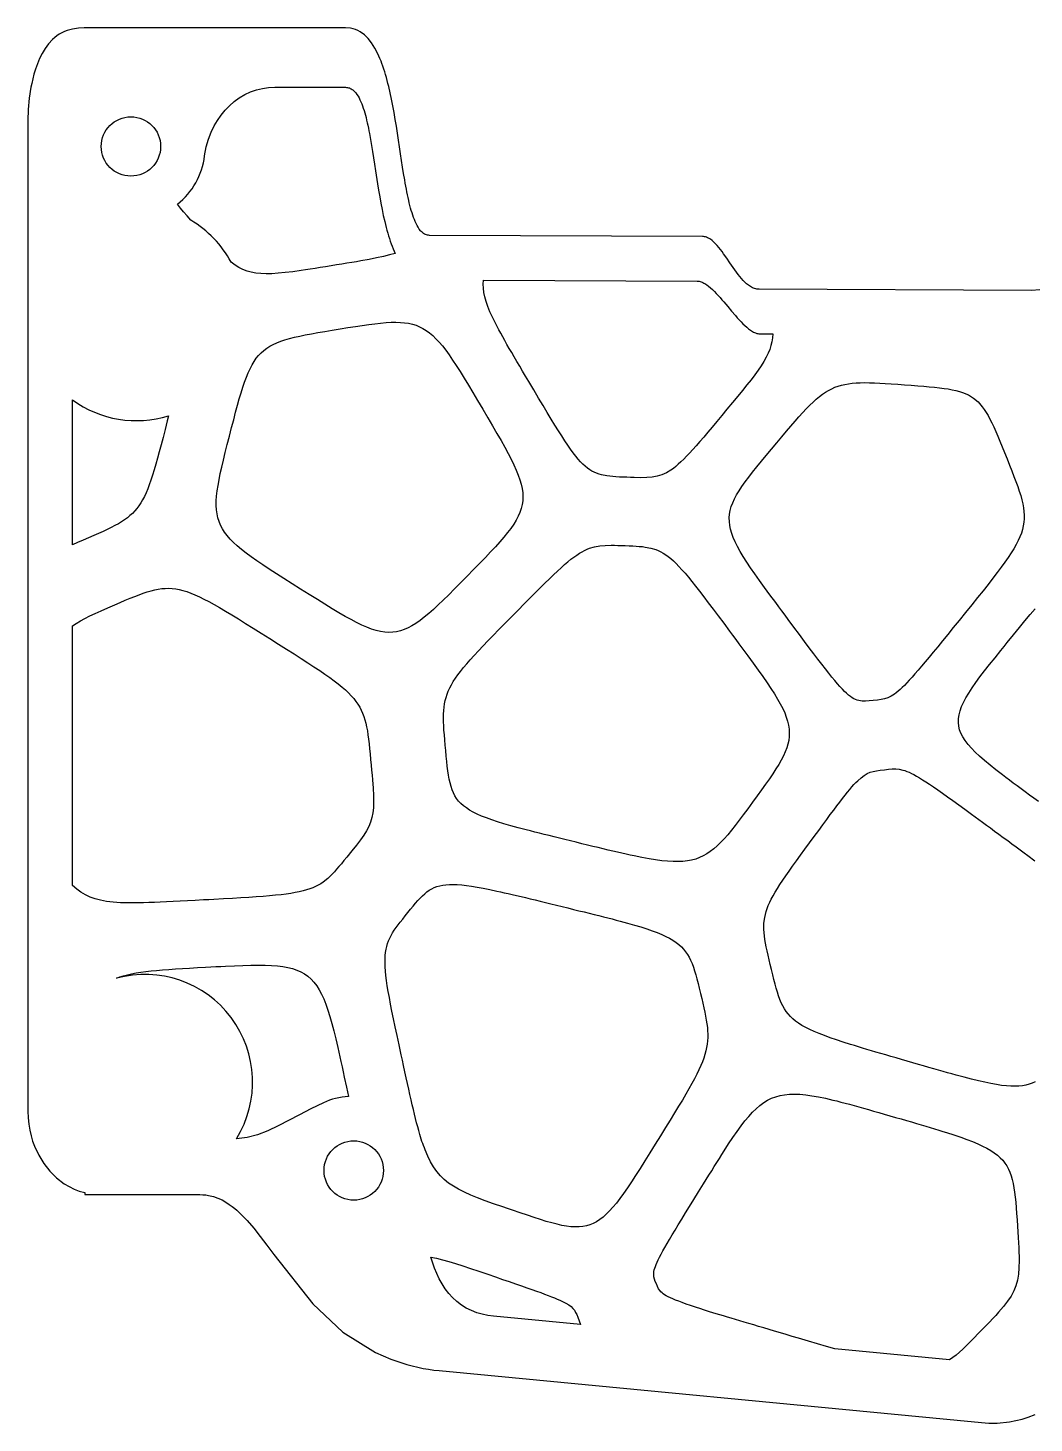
# Model space of a CAD drawing. Header units: millimetres. Extents: x 294 to 422, y 72 to 199.
# Drawn here: x 294 to 361.8, y 72 to 166 of the extents above; entities that cross this region are included whole.
import ezdxf

# ---------------------------------------------------------------- set-up
doc = ezdxf.new("R2010")
doc.units = ezdxf.units.MM
doc.header["$MEASUREMENT"] = 0

msp = doc.modelspace()

# ---------------------------------------------------------------- linework, layer by layer
for points in [[(362.192, 148.344), (361.634, 148.294), (343.29, 148.372), (343.211, 148.376), (343.134, 148.386), (343.058, 148.402), (342.984, 148.423), (342.91, 148.449), (342.838, 148.481), (342.699, 148.557), (342.567, 148.646), (342.444, 148.745), (342.325, 148.854), (342.208, 148.973), (342.093, 149.101), (341.979, 149.237), (341.868, 149.379), (341.758, 149.526), (341.54, 149.831), (341.325, 150.146), (341.111, 150.461), (340.897, 150.767), (340.79, 150.914), (340.682, 151.056), (340.574, 151.192), (340.465, 151.321), (340.353, 151.442), (340.24, 151.553), (340.124, 151.653), (340.006, 151.741), (339.881, 151.816), (339.816, 151.848), (339.748, 151.875), (339.679, 151.897), (339.609, 151.914), (339.538, 151.924), (339.466, 151.927), (321.092, 152.005), (321.02, 152.009), (320.95, 152.02), (320.881, 152.039), (320.814, 152.066), (320.754, 152.097), (320.696, 152.134), (320.641, 152.175), (320.589, 152.22), (320.539, 152.268), (320.492, 152.32), (320.406, 152.431), (320.328, 152.547), (320.259, 152.667), (320.193, 152.795), (320.131, 152.93), (320.072, 153.071), (320.016, 153.218), (319.963, 153.37), (319.913, 153.526), (319.865, 153.684), (319.82, 153.846), (319.775, 154.013), (319.732, 154.186), (319.69, 154.364), (319.649, 154.547), (319.609, 154.735), (319.57, 154.927), (319.531, 155.124), (319.494, 155.325), (319.457, 155.529), (319.42, 155.737), (319.349, 156.163), (319.279, 156.6), (319.21, 157.046), (319.141, 157.501), (319.072, 157.961), (319.002, 158.425), (318.858, 159.355), (318.782, 159.817), (318.704, 160.274), (318.621, 160.725), (318.535, 161.168), (318.443, 161.602), (318.346, 162.024), (318.296, 162.231), (318.243, 162.434), (318.189, 162.634), (318.133, 162.83), (318.076, 163.022), (318.016, 163.21), (317.954, 163.394), (317.891, 163.572), (317.825, 163.747), (317.757, 163.916), (317.687, 164.079), (317.614, 164.238), (317.412, 164.624), (317.194, 164.966), (316.959, 165.262), (316.705, 165.509), (316.423, 165.711), (316.27, 165.793), (316.11, 165.861), (315.944, 165.914), (315.776, 165.951), (315.431, 165.979), (297.834, 165.979), (297.445, 165.961), (297.062, 165.904), (296.688, 165.801), (296.506, 165.73), (296.331, 165.647), (296.164, 165.553), (296.004, 165.446), (295.851, 165.329), (295.706, 165.2), (295.44, 164.914), (295.208, 164.599), (295.007, 164.264), (294.834, 163.915), (294.686, 163.559), (294.562, 163.206), (294.458, 162.863), (294.374, 162.538), (294.306, 162.241), (294.254, 161.979), (294.14, 161.238), (294.072, 160.493), (294.048, 159.744), (294.048, 93.019), (294.063, 92.561), (294.105, 92.132), (294.171, 91.729), (294.259, 91.352), (294.365, 90.998), (294.487, 90.667), (294.774, 90.05), (295.123, 89.481), (295.527, 88.966), (295.981, 88.514), (296.488, 88.128), (297.155, 87.767), (297.509, 87.633), (297.878, 87.529), (297.877, 87.402), (305.392, 87.402), (305.619, 87.398), (305.829, 87.387), (306.024, 87.368), (306.205, 87.342), (306.536, 87.267), (306.838, 87.164), (307.12, 87.034), (307.379, 86.889), (307.611, 86.737), (307.813, 86.589), (307.98, 86.455), (308.11, 86.344), (308.344, 86.128), (308.574, 85.898), (308.802, 85.655), (309.252, 85.133), (309.699, 84.572), (310.146, 83.981), (310.6, 83.367), (313.226, 80.045), (315.252, 78.137), (317.454, 76.749), (318.491, 76.3), (319.565, 75.947), (320.666, 75.692), (321.026, 75.63), (321.388, 75.579), (321.752, 75.539), (358.261, 72.035), (358.766, 72.004), (359.323, 72.008), (360.151, 72.089), (360.577, 72.169), (360.996, 72.273), (361.409, 72.401), (361.881, 72.578)], [(362.093, 113.868), (361.795, 114.087), (361.497, 114.306), (361.209, 114.518), (360.93, 114.724), (360.66, 114.923), (360.4, 115.117), (360.149, 115.304), (359.907, 115.487), (359.674, 115.664), (359.236, 116.003), (358.834, 116.323), (358.468, 116.628), (358.137, 116.918), (357.841, 117.196), (357.581, 117.463), (357.354, 117.722), (357.162, 117.974), (357.004, 118.222), (356.88, 118.466), (356.788, 118.71), (356.73, 118.954), (356.703, 119.202), (356.71, 119.454), (356.748, 119.713), (356.817, 119.981), (356.918, 120.26), (357.05, 120.551), (357.212, 120.856), (357.404, 121.178), (357.627, 121.518), (357.879, 121.878), (358.16, 122.261), (358.47, 122.667), (358.809, 123.1), (359.175, 123.56), (359.57, 124.05), (359.778, 124.307), (359.993, 124.572), (360.415, 125.094), (360.813, 125.583), (361.186, 126.04), (361.539, 126.465), (361.871, 126.86)], [(361.871, 94.998), (361.674, 94.905), (361.468, 94.829), (361.251, 94.769), (361.021, 94.726), (360.777, 94.7), (360.516, 94.689), (360.236, 94.695), (359.936, 94.717), (359.613, 94.754), (359.266, 94.807), (358.892, 94.876), (358.49, 94.96), (358.057, 95.059), (357.591, 95.173), (357.092, 95.303), (356.828, 95.373), (356.556, 95.447), (356.273, 95.524), (355.981, 95.605), (355.679, 95.69), (355.366, 95.778), (355.043, 95.87), (354.709, 95.966), (354.364, 96.065), (354.008, 96.167), (353.64, 96.273), (353.261, 96.383), (352.881, 96.493), (352.513, 96.599), (352.157, 96.702), (351.812, 96.802), (351.479, 96.899), (351.156, 96.994), (350.844, 97.085), (350.543, 97.174), (350.252, 97.261), (349.972, 97.346), (349.701, 97.429), (349.44, 97.509), (348.947, 97.665), (348.49, 97.816), (348.068, 97.961), (347.679, 98.102), (347.321, 98.241), (346.994, 98.378), (346.694, 98.515), (346.421, 98.653), (346.173, 98.793), (345.948, 98.935), (345.744, 99.082), (345.56, 99.234), (345.394, 99.393), (345.244, 99.559), (345.109, 99.733), (344.988, 99.918), (344.877, 100.113), (344.777, 100.321), (344.684, 100.541), (344.598, 100.776), (344.516, 101.027), (344.438, 101.294), (344.361, 101.578), (344.283, 101.882), (344.204, 102.205), (344.12, 102.55), (344.037, 102.894), (343.96, 103.218), (343.89, 103.523), (343.826, 103.81), (343.769, 104.082), (343.72, 104.339), (343.679, 104.583), (343.647, 104.816), (343.61, 105.254), (343.614, 105.666), (343.661, 106.064), (343.756, 106.461), (343.903, 106.869), (343.997, 107.081), (344.105, 107.3), (344.227, 107.529), (344.365, 107.768), (344.519, 108.02), (344.689, 108.285), (344.875, 108.565), (345.079, 108.863), (345.3, 109.179), (345.539, 109.514), (345.797, 109.872), (346.073, 110.252), (346.369, 110.657), (346.685, 111.089), (347.001, 111.52), (347.298, 111.925), (347.576, 112.303), (347.836, 112.656), (348.08, 112.986), (348.308, 113.291), (348.521, 113.575), (348.72, 113.837), (348.907, 114.078), (349.081, 114.299), (349.244, 114.502), (349.396, 114.687), (349.54, 114.855), (349.675, 115.007), (349.802, 115.143), (349.923, 115.266), (350.149, 115.471), (350.36, 115.63), (350.563, 115.75), (350.765, 115.838), (350.975, 115.902), (351.199, 115.948), (351.444, 115.984), (351.719, 116.016), (351.994, 116.047), (352.245, 116.066), (352.483, 116.068), (352.719, 116.046), (352.966, 115.993), (353.097, 115.953), (353.235, 115.902), (353.382, 115.841), (353.538, 115.767), (353.706, 115.681), (353.887, 115.581), (354.082, 115.467), (354.293, 115.337), (354.521, 115.191), (354.768, 115.029), (355.035, 114.849), (355.324, 114.65), (355.636, 114.431), (355.973, 114.193), (356.336, 113.933), (356.726, 113.651), (357.145, 113.347), (357.595, 113.019), (358.077, 112.666), (358.33, 112.481), (358.592, 112.289), (358.863, 112.09), (359.142, 111.885), (359.431, 111.673), (359.728, 111.454), (360.026, 111.235), (360.315, 111.023), (360.594, 110.817), (360.864, 110.618), (361.126, 110.425), (361.379, 110.239), (361.859, 109.882)]]:
    msp.add_lwpolyline(points)
for points in [[(318.776, 150.791), (318.399, 150.683), (317.984, 150.58), (317.526, 150.481), (317.022, 150.383), (316.467, 150.283), (316.17, 150.232), (315.858, 150.179), (315.532, 150.126), (315.191, 150.07), (314.834, 150.012), (314.461, 149.952), (314.086, 149.892), (313.726, 149.834), (313.383, 149.78), (313.055, 149.728), (312.741, 149.68), (312.441, 149.635), (311.881, 149.557), (311.371, 149.495), (310.905, 149.449), (310.48, 149.422), (310.091, 149.414), (309.733, 149.427), (309.402, 149.462), (309.093, 149.52), (308.802, 149.602), (308.525, 149.71), (308.257, 149.844), (307.994, 150.007), (307.731, 150.199, 0.13758), (305.018, 153.022), (304.764, 153.313), (304.53, 153.587), (304.315, 153.848), (304.121, 154.099, 0.19405), (305.946, 157.363), (306.052, 157.963), (306.202, 158.496), (306.384, 158.967), (306.588, 159.38), (306.806, 159.75), (307.052, 160.101), (307.324, 160.433), (307.621, 160.741), (307.942, 161.022), (308.285, 161.273), (308.648, 161.489), (309.031, 161.669), (309.432, 161.808), (309.841, 161.905), (310.258, 161.961), (310.681, 161.979), (315.431, 161.979), (315.498, 161.976), (315.564, 161.968), (315.629, 161.953), (315.693, 161.933), (315.756, 161.907), (315.816, 161.876), (315.873, 161.84), (315.927, 161.8), (315.979, 161.757), (316.029, 161.71), (316.121, 161.608), (316.204, 161.497), (316.279, 161.382), (316.346, 161.263), (316.41, 161.136), (316.471, 161.003), (316.528, 160.864), (316.583, 160.719), (316.634, 160.57), (316.683, 160.418), (316.73, 160.262), (316.774, 160.103), (316.817, 159.939), (316.859, 159.77), (316.899, 159.596), (316.939, 159.417), (316.977, 159.235), (317.015, 159.048), (317.052, 158.857), (317.123, 158.465), (317.192, 158.061), (317.259, 157.647), (317.325, 157.223), (317.391, 156.793), (317.457, 156.358), (317.592, 155.481), (317.663, 155.044), (317.736, 154.609), (317.813, 154.18), (317.894, 153.757), (317.98, 153.341), (318.072, 152.936), (318.169, 152.541), (318.221, 152.348), (318.274, 152.159), (318.329, 151.974), (318.386, 151.792), (318.446, 151.614), (318.507, 151.44), (318.571, 151.271), (318.637, 151.106), (318.705, 150.946)], [(297.048, 140.931, 0.239149), (303.521, 139.86), (303.43, 139.506), (303.284, 138.935), (303.147, 138.4), (303.017, 137.899), (302.893, 137.43), (302.774, 136.992), (302.66, 136.583), (302.549, 136.202), (302.44, 135.848), (302.332, 135.519), (302.224, 135.213), (302.115, 134.93), (302.004, 134.667), (301.89, 134.423), (301.772, 134.197), (301.649, 133.987), (301.52, 133.792), (301.383, 133.61), (301.238, 133.44), (301.084, 133.281), (300.92, 133.13), (300.744, 132.986), (300.556, 132.849), (300.355, 132.716), (300.139, 132.585), (299.908, 132.457), (299.66, 132.328), (299.394, 132.198), (299.11, 132.065), (298.807, 131.927), (298.482, 131.784), (298.136, 131.634), (297.767, 131.474), (297.397, 131.314), (297.048, 131.165)], [(320.792, 90.401, 0.030866), (320.585, 90.982), (320.44, 91.451), (320.368, 91.702), (320.296, 91.963), (320.224, 92.236), (320.151, 92.521), (320.078, 92.818), (320.004, 93.127), (319.928, 93.449), (319.851, 93.785), (319.772, 94.134), (319.691, 94.497), (319.608, 94.875), (319.522, 95.267), (319.433, 95.674), (319.341, 96.096), (319.262, 96.458), (319.186, 96.808), (319.112, 97.147), (319.041, 97.476), (318.973, 97.794), (318.907, 98.101), (318.782, 98.687), (318.668, 99.233), (318.564, 99.744), (318.47, 100.22), (318.387, 100.663), (318.314, 101.075), (318.251, 101.459), (318.199, 101.815), (318.158, 102.146), (318.127, 102.454), (318.107, 102.741), (318.098, 103.008), (318.099, 103.257), (318.112, 103.491), (318.135, 103.711), (318.169, 103.919), (318.214, 104.116), (318.271, 104.306), (318.338, 104.489), (318.417, 104.668), (318.506, 104.844), (318.607, 105.02), (318.72, 105.197), (318.844, 105.376), (318.979, 105.561), (319.125, 105.753), (319.284, 105.954), (319.454, 106.165), (319.635, 106.389), (319.817, 106.612), (319.989, 106.821), (320.153, 107.016), (320.311, 107.197), (320.465, 107.363), (320.617, 107.516), (320.769, 107.654), (320.922, 107.779), (321.078, 107.889), (321.24, 107.986), (321.41, 108.07), (321.588, 108.14), (321.778, 108.196), (321.981, 108.239), (322.199, 108.268), (322.433, 108.284), (322.686, 108.287), (322.96, 108.277), (323.257, 108.254), (323.578, 108.217), (323.925, 108.168), (324.3, 108.106), (324.706, 108.031), (325.144, 107.944), (325.616, 107.843), (325.865, 107.789), (326.123, 107.731), (326.391, 107.67), (326.668, 107.606), (326.956, 107.538), (327.253, 107.468), (327.561, 107.395), (327.88, 107.318), (328.209, 107.238), (328.55, 107.156), (328.902, 107.07), (329.265, 106.981), (329.641, 106.89), (330.028, 106.795), (330.415, 106.7), (330.791, 106.608), (331.154, 106.519), (331.506, 106.433), (331.846, 106.348), (332.175, 106.267), (332.493, 106.187), (332.801, 106.11), (333.097, 106.034), (333.383, 105.96), (333.66, 105.888), (333.926, 105.818), (334.429, 105.681), (334.895, 105.549), (335.326, 105.42), (335.722, 105.293), (336.087, 105.168), (336.421, 105.043), (336.726, 104.917), (337.005, 104.789), (337.258, 104.659), (337.487, 104.524), (337.695, 104.385), (337.882, 104.239), (338.051, 104.086), (338.202, 103.924), (338.339, 103.753), (338.463, 103.572), (338.575, 103.379), (338.676, 103.174), (338.77, 102.955), (338.857, 102.721), (338.939, 102.472), (339.017, 102.206), (339.095, 101.921), (339.172, 101.618), (339.252, 101.295), (339.335, 100.95), (339.418, 100.605), (339.495, 100.281), (339.565, 99.975), (339.629, 99.686), (339.685, 99.412), (339.732, 99.15), (339.771, 98.9), (339.801, 98.659), (339.821, 98.425), (339.831, 98.196), (339.829, 97.971), (339.817, 97.748), (339.792, 97.525), (339.754, 97.3), (339.704, 97.071), (339.639, 96.836), (339.561, 96.593), (339.467, 96.342), (339.358, 96.079), (339.233, 95.802), (339.092, 95.511), (338.934, 95.203), (338.758, 94.876), (338.564, 94.529), (338.351, 94.159), (338.118, 93.765), (337.866, 93.344), (337.594, 92.896), (337.3, 92.417), (336.985, 91.907), (336.648, 91.363), (336.289, 90.784), (335.929, 90.205), (335.59, 89.663), (335.272, 89.156), (334.971, 88.684), (334.686, 88.246), (334.416, 87.842), (334.158, 87.469), (333.911, 87.129), (333.674, 86.819), (333.444, 86.54), (333.219, 86.29), (332.998, 86.068), (332.78, 85.873), (332.561, 85.706), (332.342, 85.564), (332.119, 85.447), (331.891, 85.355), (331.657, 85.286), (331.414, 85.24), (331.161, 85.216), (330.895, 85.213), (330.617, 85.23), (330.322, 85.267), (330.011, 85.322), (329.68, 85.395), (329.329, 85.485), (328.955, 85.592), (328.557, 85.713), (328.133, 85.849), (327.681, 85.999), (327.2, 86.162), (326.687, 86.337), (326.347, 86.453), (326.021, 86.565), (325.408, 86.778), (324.847, 86.979), (324.333, 87.173), (323.864, 87.364), (323.437, 87.555), (323.048, 87.752), (322.696, 87.957), (322.375, 88.175), (322.085, 88.41), (321.821, 88.666), (321.58, 88.947), (321.36, 89.257), (321.157, 89.6), (320.969, 89.98)], [(313.947, 93.584), (313.102, 93.182), (312.327, 92.778), (310.898, 92.02), (310.2, 91.692), (309.505, 91.426), (308.804, 91.242), (308.093, 91.159, 0.681318), (300.015, 101.968), (300.246, 102.054), (300.493, 102.132), (300.755, 102.202), (301.035, 102.265), (301.333, 102.321), (301.649, 102.372), (301.984, 102.418), (302.34, 102.46), (302.717, 102.497), (303.115, 102.532), (303.536, 102.564), (303.98, 102.595), (304.448, 102.624), (304.94, 102.653), (305.459, 102.682), (306.004, 102.712), (306.357, 102.731), (306.698, 102.75), (307.03, 102.768), (307.35, 102.784), (307.96, 102.813), (308.531, 102.835), (309.063, 102.85), (309.56, 102.855), (310.022, 102.849), (310.451, 102.832), (310.849, 102.801), (311.217, 102.756), (311.558, 102.694), (311.873, 102.616), (312.163, 102.518), (312.432, 102.4), (312.679, 102.261), (312.907, 102.1), (313.118, 101.913), (313.313, 101.702), (313.494, 101.463), (313.663, 101.197), (313.821, 100.9), (313.97, 100.573), (314.112, 100.213), (314.249, 99.82), (314.382, 99.392), (314.513, 98.927), (314.644, 98.425), (314.776, 97.883), (314.912, 97.301), (314.981, 96.994), (315.052, 96.677), (315.125, 96.349), (315.199, 96.01), (315.275, 95.66), (315.354, 95.299), (315.499, 94.633), (315.634, 94.006, 0.087636)]]:
    msp.add_lwpolyline(points, format="xyb", close=True)
for points in [[(344.214, 145.368), (344.193, 145.104), (344.151, 144.844), (344.086, 144.584), (343.999, 144.324), (343.89, 144.061), (343.758, 143.792), (343.602, 143.515), (343.424, 143.228), (343.221, 142.929), (342.995, 142.614), (342.745, 142.283), (342.47, 141.933), (342.171, 141.561), (341.847, 141.165), (341.498, 140.743), (341.123, 140.292), (340.768, 139.865), (340.435, 139.465), (340.122, 139.091), (339.828, 138.742), (339.553, 138.417), (339.294, 138.116), (339.05, 137.837), (338.821, 137.579), (338.604, 137.342), (338.4, 137.126), (338.206, 136.928), (338.021, 136.749), (337.844, 136.587), (337.675, 136.441), (337.51, 136.312), (337.35, 136.197), (337.039, 136.009), (336.73, 135.871), (336.413, 135.776), (336.08, 135.717), (335.719, 135.687), (335.322, 135.68), (334.877, 135.689), (334.635, 135.698), (334.376, 135.708), (334.118, 135.718), (333.875, 135.729), (333.647, 135.742), (333.431, 135.757), (333.227, 135.777), (333.034, 135.801), (332.675, 135.872), (332.506, 135.919), (332.344, 135.977), (332.185, 136.046), (332.03, 136.127), (331.878, 136.222), (331.726, 136.331), (331.573, 136.457), (331.42, 136.599), (331.263, 136.76), (331.103, 136.94), (330.938, 137.141), (330.766, 137.364), (330.587, 137.609), (330.399, 137.879), (330.201, 138.174), (329.992, 138.496), (329.77, 138.845), (329.535, 139.224), (329.285, 139.632), (329.019, 140.072), (328.736, 140.544), (328.434, 141.05), (328.113, 141.591), (327.771, 142.168), (327.56, 142.523), (327.357, 142.866), (327.163, 143.195), (326.976, 143.512), (326.797, 143.816), (326.626, 144.109), (326.463, 144.391), (326.308, 144.661), (326.16, 144.922), (326.02, 145.172), (325.887, 145.413), (325.762, 145.644), (325.534, 146.081), (325.335, 146.487), (325.164, 146.864), (325.022, 147.216), (324.907, 147.546), (324.818, 147.858), (324.757, 148.155), (324.721, 148.44), (324.711, 148.717), (324.726, 148.989), (339.113, 148.929), (339.181, 148.925), (339.247, 148.916), (339.313, 148.9), (339.378, 148.88), (339.442, 148.856), (339.506, 148.827), (339.57, 148.794), (339.633, 148.758), (339.697, 148.717), (339.76, 148.674), (339.887, 148.578), (340.015, 148.471), (340.143, 148.354), (340.272, 148.227), (340.401, 148.094), (340.529, 147.956), (340.657, 147.813), (340.785, 147.666), (340.913, 147.517), (341.171, 147.211), (341.428, 146.904), (341.686, 146.603), (341.814, 146.458), (341.942, 146.317), (342.069, 146.181), (342.197, 146.052), (342.324, 145.929), (342.452, 145.814), (342.58, 145.71), (342.707, 145.616), (342.84, 145.532), (342.909, 145.494), (342.979, 145.459), (343.051, 145.43), (343.125, 145.405), (343.2, 145.385), (343.277, 145.373)], [(307.621, 138.483), (307.767, 139.054), (307.905, 139.589), (308.036, 140.09), (308.162, 140.558), (308.284, 140.994), (308.403, 141.401), (308.521, 141.778), (308.639, 142.128), (308.759, 142.452), (308.882, 142.751), (309.009, 143.026), (309.141, 143.279), (309.281, 143.511), (309.428, 143.724), (309.586, 143.918), (309.755, 144.095), (309.936, 144.257), (310.13, 144.404), (310.34, 144.538), (310.567, 144.661), (310.811, 144.773), (311.075, 144.877), (311.359, 144.972), (311.665, 145.061), (311.994, 145.146), (312.348, 145.226), (312.729, 145.304), (313.136, 145.381), (313.573, 145.458), (314.039, 145.537), (314.537, 145.618), (315.068, 145.704), (315.599, 145.789), (316.098, 145.868), (316.566, 145.939), (317.004, 146.002), (317.416, 146.056), (317.802, 146.098), (318.165, 146.13), (318.505, 146.149), (318.826, 146.154), (319.128, 146.146), (319.413, 146.121), (319.684, 146.081), (319.941, 146.023), (320.187, 145.946), (320.424, 145.85), (320.652, 145.734), (320.875, 145.597), (321.093, 145.437), (321.308, 145.253), (321.523, 145.046), (321.739, 144.813), (321.957, 144.554), (322.18, 144.267), (322.409, 143.952), (322.646, 143.608), (322.893, 143.234), (323.151, 142.828), (323.422, 142.391), (323.709, 141.92), (324.012, 141.414), (324.334, 140.874), (324.676, 140.297), (325.018, 139.72), (325.338, 139.178), (325.635, 138.67), (325.91, 138.192), (326.161, 137.743), (326.39, 137.322), (326.595, 136.925), (326.777, 136.55), (326.936, 136.197), (327.071, 135.862), (327.181, 135.544), (327.268, 135.24), (327.33, 134.949), (327.367, 134.669), (327.38, 134.396), (327.368, 134.13), (327.331, 133.868), (327.268, 133.609), (327.18, 133.349), (327.066, 133.088), (326.927, 132.822), (326.761, 132.551), (326.569, 132.271), (326.35, 131.982), (326.105, 131.68), (325.833, 131.364), (325.533, 131.031), (325.207, 130.68), (324.853, 130.309), (324.471, 129.915), (324.062, 129.496), (323.624, 129.051), (323.187, 128.606), (322.775, 128.19), (322.388, 127.802), (322.022, 127.442), (321.677, 127.11), (321.349, 126.807), (321.038, 126.531), (320.74, 126.282), (320.454, 126.061), (320.178, 125.867), (319.91, 125.701), (319.647, 125.561), (319.388, 125.448), (319.13, 125.362), (318.872, 125.302), (318.611, 125.268), (318.345, 125.261), (318.073, 125.28), (317.792, 125.324), (317.501, 125.394), (317.196, 125.49), (316.877, 125.61), (316.541, 125.757), (316.185, 125.928), (315.809, 126.124), (315.41, 126.344), (314.985, 126.59), (314.533, 126.859), (314.052, 127.153), (313.54, 127.471), (312.994, 127.813), (312.413, 128.178), (311.832, 128.544), (311.287, 128.889), (310.779, 129.213), (310.305, 129.52), (309.865, 129.81), (309.458, 130.086), (309.084, 130.35), (308.741, 130.604), (308.428, 130.849), (308.145, 131.088), (307.89, 131.321), (307.663, 131.552), (307.464, 131.782), (307.29, 132.013), (307.142, 132.247), (307.017, 132.486), (306.917, 132.731), (306.838, 132.985), (306.782, 133.249), (306.746, 133.525), (306.73, 133.815), (306.734, 134.122), (306.755, 134.446), (306.794, 134.79), (306.849, 135.156), (306.92, 135.546), (307.005, 135.96), (307.104, 136.403), (307.216, 136.874), (307.34, 137.377), (307.476, 137.913)], [(359.979, 136.956), (360.147, 136.536), (360.304, 136.142), (360.449, 135.77), (360.582, 135.42), (360.701, 135.09), (360.808, 134.777), (360.9, 134.48), (360.978, 134.196), (361.041, 133.925), (361.089, 133.663), (361.12, 133.41), (361.135, 133.162), (361.133, 132.919), (361.114, 132.679), (361.076, 132.439), (361.02, 132.197), (360.945, 131.952), (360.85, 131.702), (360.735, 131.445), (360.6, 131.179), (360.443, 130.902), (360.265, 130.612), (360.065, 130.308), (359.842, 129.987), (359.596, 129.647), (359.326, 129.288), (359.032, 128.905), (358.714, 128.499), (358.37, 128.067), (358, 127.606), (357.605, 127.116), (357.182, 126.594), (356.76, 126.073), (356.363, 125.583), (355.992, 125.126), (355.644, 124.698), (355.319, 124.3), (355.016, 123.931), (354.733, 123.588), (354.469, 123.271), (354.223, 122.98), (353.995, 122.712), (353.782, 122.467), (353.585, 122.244), (353.4, 122.041), (353.229, 121.858), (353.068, 121.694), (352.918, 121.547), (352.777, 121.416), (352.644, 121.3), (352.517, 121.199), (352.397, 121.11), (352.28, 121.034), (352.168, 120.968), (351.948, 120.865), (351.727, 120.793), (351.498, 120.742), (351.25, 120.705), (350.975, 120.672), (350.701, 120.642), (350.453, 120.624), (350.224, 120.629), (350.004, 120.665), (349.895, 120.697), (349.785, 120.74), (349.673, 120.795), (349.557, 120.863), (349.437, 120.946), (349.311, 121.044), (349.179, 121.159), (349.039, 121.291), (348.89, 121.442), (348.731, 121.613), (348.561, 121.804), (348.379, 122.018), (348.183, 122.255), (347.972, 122.516), (347.746, 122.803), (347.503, 123.116), (347.243, 123.456), (346.963, 123.825), (346.662, 124.224), (346.341, 124.654), (345.997, 125.116), (345.63, 125.611), (345.238, 126.14), (345.032, 126.418), (344.82, 126.705), (344.607, 126.991), (344.402, 127.269), (344.011, 127.799), (343.646, 128.297), (343.309, 128.764), (342.997, 129.203), (342.712, 129.616), (342.454, 130.004), (342.221, 130.37), (342.014, 130.715), (341.833, 131.042), (341.678, 131.352), (341.548, 131.648), (341.444, 131.931), (341.365, 132.205), (341.311, 132.469), (341.282, 132.727), (341.279, 132.981), (341.3, 133.233), (341.345, 133.483), (341.415, 133.736), (341.51, 133.992), (341.629, 134.253), (341.772, 134.522), (341.939, 134.801), (342.13, 135.091), (342.344, 135.395), (342.583, 135.714), (342.845, 136.051), (343.13, 136.407), (343.439, 136.785), (343.77, 137.186), (344.125, 137.613), (344.48, 138.039), (344.814, 138.439), (345.128, 138.813), (345.424, 139.162), (345.704, 139.487), (345.969, 139.788), (346.221, 140.066), (346.462, 140.322), (346.693, 140.557), (346.916, 140.772), (347.132, 140.967), (347.343, 141.143), (347.552, 141.301), (347.758, 141.442), (347.965, 141.567), (348.173, 141.676), (348.385, 141.77), (348.602, 141.85), (348.825, 141.917), (349.057, 141.971), (349.298, 142.014), (349.551, 142.046), (349.818, 142.068), (350.099, 142.08), (350.396, 142.085), (350.712, 142.081), (351.047, 142.07), (351.404, 142.054), (351.784, 142.032), (352.188, 142.005), (352.619, 141.975), (353.077, 141.942), (353.536, 141.908), (353.966, 141.876), (354.369, 141.844), (354.747, 141.812), (355.1, 141.777), (355.429, 141.741), (355.737, 141.701), (356.024, 141.657), (356.291, 141.608), (356.541, 141.553), (356.773, 141.491), (356.99, 141.421), (357.381, 141.253), (357.725, 141.043), (358.031, 140.783), (358.311, 140.466), (358.443, 140.284), (358.573, 140.085), (358.7, 139.868), (358.828, 139.632), (358.955, 139.376), (359.085, 139.1), (359.219, 138.802), (359.357, 138.481), (359.5, 138.137), (359.651, 137.769), (359.81, 137.376)], [(322.185, 117.3), (322.15, 117.675), (322.118, 118.027), (322.09, 118.358), (322.067, 118.67), (322.049, 118.964), (322.038, 119.243), (322.033, 119.507), (322.037, 119.759), (322.05, 120), (322.071, 120.231), (322.104, 120.455), (322.147, 120.673), (322.203, 120.887), (322.271, 121.097), (322.353, 121.307), (322.449, 121.518), (322.561, 121.731), (322.689, 121.947), (322.833, 122.17), (322.995, 122.399), (323.176, 122.638), (323.376, 122.887), (323.596, 123.148), (323.837, 123.423), (324.1, 123.713), (324.385, 124.021), (324.694, 124.347), (325.027, 124.694), (325.384, 125.063), (325.768, 125.455), (326.178, 125.874), (326.616, 126.319), (327.053, 126.764), (327.464, 127.181), (327.849, 127.571), (328.211, 127.935), (328.55, 128.274), (328.867, 128.589), (329.165, 128.88), (329.444, 129.149), (329.707, 129.396), (329.953, 129.622), (330.186, 129.828), (330.406, 130.015), (330.614, 130.184), (330.813, 130.336), (331.002, 130.471), (331.185, 130.59), (331.362, 130.695), (331.534, 130.787), (331.704, 130.865), (331.871, 130.931), (332.208, 131.031), (332.555, 131.093), (332.924, 131.124), (333.326, 131.132), (333.542, 131.129), (333.772, 131.123), (334.015, 131.115), (334.273, 131.105), (334.531, 131.095), (334.774, 131.084), (335.003, 131.071), (335.22, 131.056), (335.425, 131.037), (335.62, 131.012), (335.987, 130.943), (336.331, 130.84), (336.498, 130.773), (336.663, 130.693), (336.828, 130.6), (336.994, 130.493), (337.162, 130.37), (337.334, 130.231), (337.511, 130.073), (337.695, 129.897), (337.886, 129.7), (338.087, 129.482), (338.299, 129.242), (338.522, 128.978), (338.759, 128.689), (339.01, 128.374), (339.278, 128.032), (339.563, 127.662), (339.866, 127.262), (340.19, 126.832), (340.536, 126.369), (340.904, 125.874), (341.296, 125.345), (341.502, 125.067), (341.714, 124.781), (341.927, 124.494), (342.132, 124.216), (342.523, 123.686), (342.888, 123.188), (343.226, 122.721), (343.538, 122.282), (343.824, 121.869), (344.085, 121.481), (344.32, 121.115), (344.529, 120.769), (344.714, 120.442), (344.873, 120.131), (345.008, 119.835), (345.119, 119.55), (345.205, 119.276), (345.267, 119.011), (345.305, 118.751), (345.319, 118.496), (345.31, 118.243), (345.278, 117.991), (345.223, 117.737), (345.145, 117.479), (345.044, 117.215), (344.921, 116.944), (344.775, 116.662), (344.608, 116.369), (344.419, 116.063), (344.208, 115.74), (343.976, 115.4), (343.722, 115.04), (343.448, 114.658), (343.152, 114.252), (342.837, 113.82), (342.52, 113.389), (342.222, 112.985), (341.94, 112.608), (341.672, 112.257), (341.416, 111.932), (341.169, 111.633), (340.929, 111.358), (340.695, 111.108), (340.463, 110.881), (340.233, 110.678), (340.001, 110.498), (339.765, 110.34), (339.524, 110.204), (339.275, 110.09), (339.015, 109.996), (338.744, 109.923), (338.458, 109.869), (338.156, 109.836), (337.835, 109.821), (337.493, 109.824), (337.127, 109.846), (336.737, 109.885), (336.319, 109.941), (335.872, 110.013), (335.392, 110.101), (334.879, 110.205), (334.609, 110.263), (334.33, 110.324), (334.041, 110.389), (333.742, 110.458), (333.433, 110.529), (333.114, 110.605), (332.784, 110.684), (332.443, 110.766), (332.091, 110.851), (331.727, 110.94), (331.352, 111.031), (330.964, 111.126), (330.577, 111.221), (330.202, 111.313), (329.838, 111.402), (329.487, 111.489), (329.146, 111.573), (328.818, 111.655), (328.5, 111.734), (328.193, 111.812), (327.897, 111.888), (327.611, 111.962), (327.335, 112.034), (327.07, 112.105), (326.815, 112.175), (326.569, 112.243), (326.105, 112.378), (325.678, 112.509), (325.286, 112.638), (324.927, 112.767), (324.599, 112.895), (324.301, 113.026), (324.032, 113.159), (323.789, 113.296), (323.571, 113.438), (323.377, 113.586), (323.204, 113.741), (323.052, 113.904), (322.919, 114.077), (322.802, 114.261), (322.701, 114.456), (322.614, 114.664), (322.539, 114.886), (322.474, 115.123), (322.419, 115.376), (322.371, 115.647), (322.328, 115.936), (322.29, 116.245), (322.255, 116.574), (322.22, 116.926)], [(297.048, 108.216), (297.048, 125.698), (297.303, 125.871), (297.582, 126.039), (297.888, 126.205), (298.222, 126.373), (298.588, 126.544), (298.986, 126.724), (299.42, 126.913), (299.891, 127.117), (300.26, 127.276), (300.607, 127.425), (300.934, 127.562), (301.243, 127.688), (301.536, 127.801), (301.815, 127.903), (302.081, 127.992), (302.337, 128.067), (302.585, 128.129), (302.826, 128.177), (303.062, 128.211), (303.296, 128.229), (303.529, 128.233), (303.763, 128.22), (304, 128.192), (304.242, 128.147), (304.491, 128.085), (304.748, 128.006), (305.016, 127.909), (305.297, 127.794), (305.593, 127.661), (305.904, 127.508), (306.234, 127.336), (306.585, 127.144), (306.957, 126.932), (307.353, 126.699), (307.776, 126.445), (308.226, 126.169), (308.707, 125.872), (309.219, 125.552), (309.764, 125.209), (310.345, 124.844), (310.926, 124.478), (311.471, 124.134), (311.981, 123.811), (312.457, 123.507), (312.901, 123.221), (313.313, 122.95), (313.695, 122.695), (314.049, 122.452), (314.375, 122.221), (314.674, 122.001), (314.949, 121.789), (315.2, 121.584), (315.428, 121.385), (315.635, 121.19), (315.821, 120.997), (315.989, 120.806), (316.14, 120.615), (316.274, 120.422), (316.393, 120.226), (316.497, 120.025), (316.59, 119.817), (316.671, 119.602), (316.741, 119.378), (316.803, 119.143), (316.857, 118.896), (316.905, 118.635), (316.948, 118.358), (316.986, 118.066), (317.022, 117.755), (317.057, 117.424), (317.091, 117.072), (317.126, 116.698), (317.161, 116.323), (317.193, 115.972), (317.223, 115.642), (317.249, 115.333), (317.292, 114.771), (317.318, 114.277), (317.325, 113.841), (317.312, 113.453), (317.276, 113.104), (317.213, 112.785), (317.123, 112.484), (317.003, 112.194), (316.85, 111.903), (316.662, 111.604), (316.437, 111.285), (316.172, 110.937), (315.865, 110.551), (315.513, 110.117), (315.331, 109.894), (315.159, 109.684), (314.996, 109.488), (314.838, 109.304), (314.686, 109.133), (314.536, 108.974), (314.238, 108.689), (313.93, 108.444), (313.769, 108.336), (313.599, 108.236), (313.42, 108.144), (313.23, 108.06), (313.026, 107.983), (312.808, 107.913), (312.574, 107.848), (312.321, 107.789), (312.048, 107.735), (311.753, 107.685), (311.435, 107.639), (311.091, 107.596), (310.72, 107.557), (310.32, 107.519), (309.889, 107.484), (309.426, 107.449), (308.929, 107.415), (308.396, 107.382), (307.825, 107.348), (307.215, 107.313), (306.563, 107.277), (306.221, 107.258), (305.868, 107.239), (305.321, 107.209), (304.8, 107.181), (304.304, 107.154), (303.834, 107.13), (303.387, 107.108), (302.963, 107.089), (302.562, 107.073), (302.181, 107.06), (301.821, 107.05), (301.48, 107.043), (301.157, 107.04), (300.852, 107.041), (300.564, 107.046), (300.291, 107.056), (300.033, 107.07), (299.789, 107.088), (299.558, 107.112), (299.34, 107.141), (299.132, 107.176), (298.935, 107.216), (298.568, 107.314), (298.232, 107.437), (297.919, 107.587), (297.623, 107.766), (297.335, 107.975)], [(356.106, 76.26), (348.382, 77.002), (347.818, 77.166), (347.225, 77.34), (346.602, 77.524), (345.946, 77.718), (345.523, 77.843), (345.114, 77.964), (344.717, 78.081), (344.333, 78.194), (343.961, 78.304), (343.602, 78.411), (343.255, 78.514), (342.92, 78.613), (342.597, 78.709), (342.285, 78.803), (341.984, 78.892), (341.694, 78.979), (341.415, 79.063), (341.147, 79.144), (340.889, 79.222), (340.641, 79.298), (340.403, 79.371), (340.175, 79.441), (339.956, 79.509), (339.747, 79.575), (339.546, 79.638), (339.355, 79.699), (338.997, 79.815), (338.672, 79.922), (338.378, 80.023), (338.113, 80.118), (337.875, 80.206), (337.663, 80.289), (337.475, 80.368), (337.309, 80.443), (337.163, 80.515), (337.036, 80.585), (336.926, 80.652), (336.831, 80.719), (336.749, 80.785), (336.679, 80.851), (336.619, 80.919), (336.521, 81.058), (336.441, 81.21), (336.366, 81.378), (336.294, 81.548), (336.237, 81.705), (336.2, 81.862), (336.188, 82.029), (336.207, 82.216), (336.229, 82.321), (336.261, 82.435), (336.303, 82.559), (336.356, 82.695), (336.421, 82.845), (336.498, 83.009), (336.587, 83.189), (336.69, 83.386), (336.807, 83.602), (336.939, 83.837), (337.087, 84.094), (337.25, 84.374), (337.43, 84.677), (337.628, 85.006), (337.843, 85.361), (338.077, 85.744), (338.331, 86.157), (338.604, 86.6), (338.898, 87.075), (339.213, 87.583), (339.551, 88.127), (339.91, 88.706), (340.093, 89), (340.27, 89.285), (340.442, 89.56), (340.609, 89.827), (340.772, 90.085), (340.93, 90.334), (341.233, 90.805), (341.523, 91.242), (341.8, 91.645), (342.068, 92.016), (342.328, 92.354), (342.583, 92.66), (342.834, 92.936), (343.085, 93.182), (343.337, 93.399), (343.593, 93.587), (343.854, 93.747), (344.124, 93.88), (344.403, 93.986), (344.696, 94.068), (345.003, 94.124), (345.327, 94.156), (345.67, 94.164), (346.034, 94.15), (346.423, 94.114), (346.837, 94.056), (347.279, 93.979), (347.752, 93.881), (348.257, 93.764), (348.522, 93.699), (348.797, 93.629), (349.081, 93.555), (349.374, 93.476), (349.677, 93.394), (349.99, 93.307), (350.314, 93.216), (350.648, 93.121), (350.993, 93.023), (351.35, 92.921), (351.718, 92.814), (352.097, 92.705), (352.477, 92.595), (352.845, 92.489), (353.201, 92.386), (353.545, 92.286), (353.879, 92.188), (354.201, 92.094), (354.513, 92.002), (354.813, 91.912), (355.104, 91.824), (355.384, 91.739), (355.654, 91.655), (355.914, 91.573), (356.405, 91.414), (356.859, 91.259), (357.277, 91.108), (357.661, 90.96), (358.013, 90.813), (358.333, 90.665), (358.624, 90.516), (358.888, 90.364), (359.125, 90.208), (359.337, 90.047), (359.526, 89.879), (359.694, 89.703), (359.842, 89.518), (359.971, 89.323), (360.083, 89.116), (360.18, 88.895), (360.264, 88.661), (360.335, 88.411), (360.395, 88.143), (360.447, 87.858), (360.491, 87.553), (360.529, 87.228), (360.562, 86.88), (360.593, 86.509), (360.623, 86.114), (360.653, 85.693), (360.683, 85.271), (360.71, 84.876), (360.735, 84.504), (360.756, 84.156), (360.773, 83.829), (360.786, 83.523), (360.795, 83.235), (360.798, 82.965), (360.786, 82.47), (360.747, 82.028), (360.678, 81.628), (360.574, 81.257), (360.432, 80.906), (360.248, 80.562), (360.018, 80.215), (359.739, 79.853), (359.405, 79.465), (359.218, 79.258), (359.015, 79.04), (358.797, 78.81), (358.563, 78.566), (358.313, 78.308), (358.047, 78.033), (357.764, 77.742), (357.498, 77.472), (357.246, 77.221), (357.006, 76.989), (356.774, 76.778), (356.549, 76.586)], [(321.181, 83.19), (321.558, 83.109), (321.958, 83.009), (322.383, 82.89), (322.838, 82.752), (323.325, 82.596), (323.85, 82.422), (324.414, 82.232), (325.021, 82.024), (325.534, 81.849), (326.014, 81.685), (326.464, 81.531), (326.884, 81.386), (327.276, 81.251), (327.64, 81.125), (327.977, 81.006), (328.289, 80.895), (328.577, 80.792), (328.842, 80.694), (329.085, 80.603), (329.308, 80.517), (329.51, 80.437), (329.694, 80.36), (329.86, 80.288), (330.01, 80.219), (330.144, 80.153), (330.265, 80.089), (330.467, 79.966), (330.626, 79.846), (330.75, 79.725), (330.849, 79.599), (330.93, 79.463), (331.004, 79.313), (331.078, 79.144), (331.259, 78.645), (325.406, 79.207), (325.02, 79.256), (324.642, 79.333), (324.272, 79.44), (323.912, 79.578), (323.563, 79.751), (323.236, 79.956), (322.931, 80.191), (322.649, 80.453), (322.389, 80.743), (322.153, 81.054), (321.941, 81.382), (321.75, 81.725), (321.581, 82.077), (321.432, 82.438)]]:
    msp.add_lwpolyline(points, close=True)
for centre in [(300.986, 157.994), (315.987, 89.019)]:
    msp.add_circle(centre, 2)

doc.saveas('drawing.dxf')
